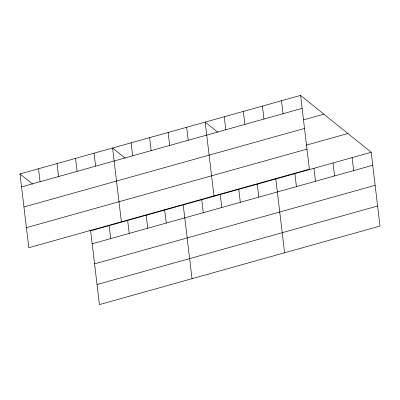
<?xml version="1.0" encoding="UTF-8"?>
<svg xmlns="http://www.w3.org/2000/svg" width="400" height="400" viewBox="0 0 400 400"><rect width="100%" height="100%" fill="white"/><g stroke="black" fill="none" stroke-linecap="round" stroke-linejoin="round"><path stroke-width="0.6" d="M300.57 95.4L309.37 169.19L28.8 247.72L20 173.93L300.57 95.4L371.2 152.28L380 226.07L99.43 304.6L90.63 230.81L89.66 230.025M21.545 186.905L302.12 108.375M303.605 119.845L323.88 114.17M23.94 206.975L304.51 128.445M306.16 145.19L347.895 133.51M26.405 227.655L306.975 149.12M90.63 230.81L371.2 152.28M92.18 243.785L372.75 165.255M94.57 263.855L375.14 185.32M97.035 284.53L377.605 206M217.8 132.265L205.175 122.1L213.975 195.89M125.215 158.18L112.59 148.015L121.385 221.805M20 173.93L32.625 184.1M352.12 157.62L353.67 170.595M333.045 162.96L334.59 175.935M313.965 168.3L315.51 181.275M294.885 173.64L296.435 186.615M281.49 100.74L283.04 113.715M275.805 178.98L284.605 252.77M262.415 106.08L263.96 119.055M257.29 184.16L258.835 197.135M243.335 111.42L244.88 124.395M238.77 189.345L240.32 202.32M224.255 116.76L225.8 129.735M220.255 194.525L221.8 207.5M201.735 199.71L203.285 212.685M186.66 127.285L188.205 140.26M183.22 204.895L192.02 278.685M168.14 132.465L169.69 145.44M164.7 210.075L166.25 223.05M149.625 137.65L151.17 150.625M146.185 215.26L147.73 228.235M131.105 142.83L132.655 155.805M127.665 220.445L129.215 233.415M109.15 225.625L110.695 238.6M94.07 153.2L95.62 166.175M75.555 158.38L77.1 171.355M57.035 163.565L58.58 176.54M38.52 168.75L40.065 181.725"/></g></svg>
